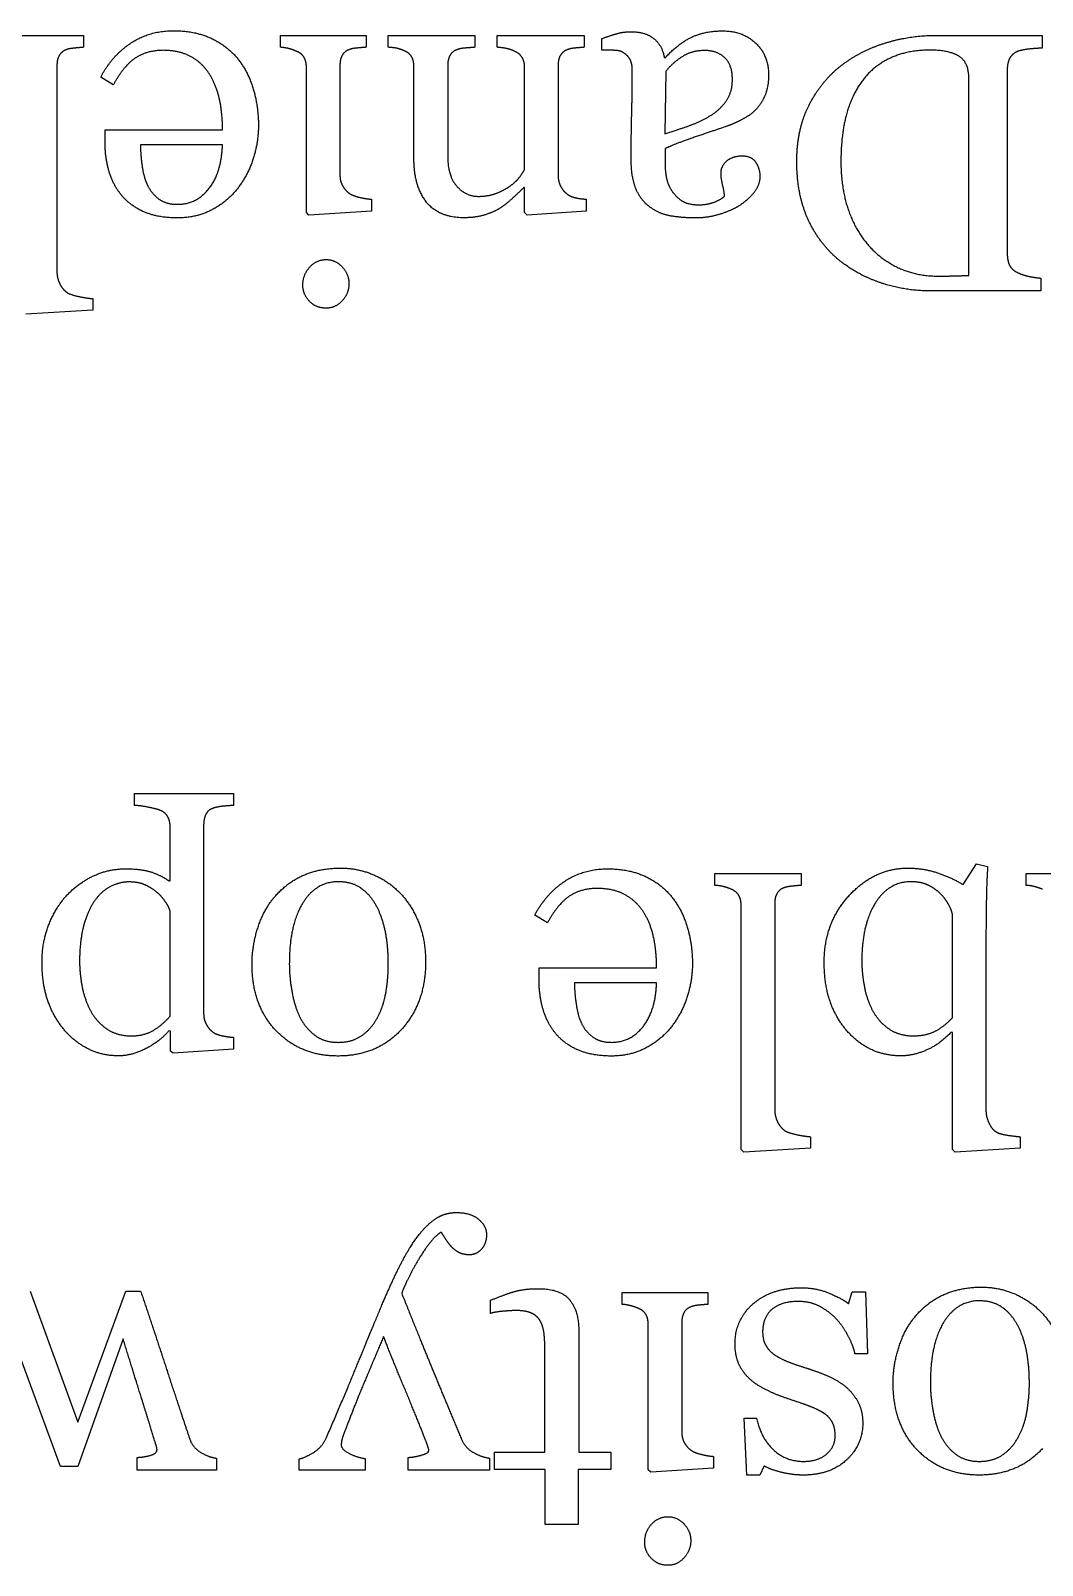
# Model space of a CAD drawing. Header units: inches. Extents: x -4.69 to 4.69, y -2.94 to 2.94.
# Drawn here: x 0.775 to 1.869, y -0.155 to 1.503 of the extents above; entities that cross this region are included whole.
import ezdxf

# ---------------------------------------------------------------- set-up
doc = ezdxf.new("R2010")
doc.units = ezdxf.units.IN
doc.layers.get('0').update_dxf_attribs({"linetype": 'CONTINUOUS'})

msp = doc.modelspace()

# ---------------------------------------------------------------- linework, layer by layer
for p, q in [((0.7387, 1.4984), (0.8323, 1.4984)), ((0.8323, 1.4984), (0.8323, 1.4855)), ((1.045, 1.4984), (1.1376, 1.4984)), ((1.045, 1.4855), (1.045, 1.4984)), ((1.1376, 1.4984), (1.1376, 1.4855)), ((1.1615, 1.4984), (1.2553, 1.4984)), ((1.1615, 1.4855), (1.1615, 1.4984)), ((1.2553, 1.4984), (1.2553, 1.4855)), ((1.2795, 1.4855), (1.2795, 1.4984)), ((1.2795, 1.4984), (1.3734, 1.4984)), ((1.3734, 1.4984), (1.3734, 1.4855)), ((1.3925, 1.4824), (1.3925, 1.4949)), ((1.754, 1.4984), (1.8685, 1.4984)), ((1.8685, 1.4984), (1.8685, 1.4845)), ((0.8035, 1.4657), (0.8035, 1.2433)), ((1.0732, 1.3069), (1.0732, 1.4633)), ((1.1094, 1.4657), (1.1094, 1.3473)), ((1.1894, 1.3643), (1.1894, 1.4641)), ((1.2259, 1.4657), (1.2259, 1.367)), ((1.309, 1.3534), (1.309, 1.4637)), ((1.3452, 1.4657), (1.3452, 1.3473)), ((1.46, 1.4744), (1.4612, 1.4744)), ((1.4616, 1.4594), (1.4604, 1.3921)), ((1.8307, 1.4616), (1.8307, 1.2623)), ((0.8644, 1.4449), (0.8508, 1.4532)), ((1.7893, 1.239), (1.7893, 1.4511)), ((0.8555, 1.3836), (0.8555, 1.3964)), ((0.8555, 1.3964), (0.9825, 1.3964)), ((0.9825, 1.3801), (0.8938, 1.3801)), ((1.4608, 1.3758), (1.4608, 1.3565)), ((1.309, 1.3339), (1.3081, 1.3339)), ((1.309, 1.3069), (1.309, 1.3339)), ((1.1436, 1.3213), (1.1436, 1.3085)), ((1.3756, 1.3213), (1.3756, 1.3085)), ((1.0759, 1.3042), (1.0732, 1.3069)), ((1.1436, 1.3085), (1.0759, 1.3042)), ((1.3118, 1.3042), (1.309, 1.3069)), ((1.3756, 1.3085), (1.3118, 1.3042)), ((1.8669, 1.2361), (1.8669, 1.2223)), ((0.8422, 1.2139), (0.8422, 1.2014)), ((1.8669, 1.2223), (1.7463, 1.2223)), ((0.8422, 1.2014), (0.77, 1.1972)), ((0.8872, 0.6663), (0.8872, 0.6792)), ((0.8872, 0.6792), (0.9944, 0.6792)), ((0.9944, 0.6792), (0.9944, 0.6663)), ((0.9259, 0.5848), (0.9259, 0.6425)), ((0.9621, 0.6451), (0.9621, 0.441)), ((1.783, 0.5807), (1.7974, 0.6031)), ((1.7974, 0.6031), (1.8095, 0.6004)), ((0.9244, 0.5848), (0.9259, 0.5848)), ((1.5145, 0.5928), (1.6081, 0.5928)), ((1.5145, 0.5799), (1.5145, 0.5928)), ((1.6081, 0.5928), (1.6081, 0.5799)), ((1.8513, 0.5928), (1.9439, 0.5928)), ((1.8513, 0.5799), (1.8513, 0.5928)), ((0.9259, 0.4387), (0.9259, 0.5521)), ((1.3336, 0.5393), (1.3199, 0.5476)), ((1.5431, 0.2945), (1.5431, 0.5578)), ((1.5793, 0.5601), (1.5793, 0.3377)), ((1.7715, 0.4371), (1.7715, 0.5488)), ((1.8077, 0.5266), (1.8077, 0.3365)), ((1.3246, 0.478), (1.3246, 0.4908)), ((1.3246, 0.4908), (1.4517, 0.4908)), ((1.4517, 0.4745), (1.3629, 0.4745)), ((0.9263, 0.4225), (0.9247, 0.4229)), ((0.9263, 0.4009), (0.9263, 0.4225)), ((0.9944, 0.4157), (0.9944, 0.4029)), ((1.7715, 0.421), (1.7702, 0.4214)), ((1.7715, 0.2945), (1.7715, 0.421)), ((0.929, 0.3986), (0.9263, 0.4009)), ((0.9944, 0.4029), (0.929, 0.3986)), ((1.618, 0.3083), (1.618, 0.2959)), ((1.8447, 0.3083), (1.8447, 0.2959)), ((1.5458, 0.2916), (1.5431, 0.2945)), ((1.618, 0.2959), (1.5458, 0.2916)), ((1.7743, 0.2916), (1.7715, 0.2945)), ((1.8447, 0.2959), (1.7743, 0.2916)), ((0.7744, 0.1414), (0.8261, -0.0001)), ((0.8261, -0.0001), (0.878, 0.1414)), ((0.878, 0.1414), (0.894, 0.1414)), ((1.4145, 0.14), (1.5071, 0.14)), ((1.4145, 0.1272), (1.4145, 0.14)), ((1.5071, 0.14), (1.5071, 0.1272)), ((1.6591, 0.1279), (1.663, 0.1406)), ((1.663, 0.1406), (1.6776, 0.1406)), ((1.6776, 0.1406), (1.6795, 0.0738)), ((1.2723, 0.1174), (1.2723, 0.1316)), ((1.4427, -0.0515), (1.4427, 0.105)), ((1.4789, 0.1073), (1.4789, -0.011)), ((0.8072, -0.048), (0.7572, 0.088)), ((0.875, 0.09), (0.8261, -0.048)), ((1.3676, 0.0976), (1.3676, -0.0324)), ((1.331, -0.0324), (1.331, 0.0748)), ((1.6795, 0.0738), (1.6661, 0.0738)), ((1.5493, -0.0575), (1.5464, 0.0042)), ((1.5464, 0.0042), (1.5598, 0.0042)), ((1.2763, -0.0511), (1.2763, -0.0324)), ((1.2763, -0.0324), (1.331, -0.0324)), ((1.3676, -0.0324), (1.4022, -0.0324)), ((1.4022, -0.0324), (1.4022, -0.0511)), ((0.8261, -0.048), (0.8072, -0.048)), ((0.8903, -0.0519), (0.8903, -0.0382)), ((0.9759, -0.039), (0.9759, -0.0519)), ((1.0652, -0.0519), (1.0652, -0.0398)), ((1.1365, -0.0394), (1.1365, -0.0519)), ((1.1833, -0.0519), (1.1833, -0.0382)), ((1.2709, -0.039), (1.2709, -0.0519)), ((1.5131, -0.0371), (1.5131, -0.0499)), ((1.5678, -0.0474), (1.5633, -0.0575)), ((0.9759, -0.0519), (0.8903, -0.0519)), ((1.1365, -0.0519), (1.0652, -0.0519)), ((1.2709, -0.0519), (1.1833, -0.0519)), ((1.3314, -0.0511), (1.2763, -0.0511)), ((1.3314, -0.1108), (1.3314, -0.0511)), ((1.4022, -0.0511), (1.3668, -0.0511)), ((1.3668, -0.0511), (1.3668, -0.1108)), ((1.4454, -0.0542), (1.4427, -0.0515)), ((1.5131, -0.0499), (1.4454, -0.0542)), ((1.5633, -0.0575), (1.5493, -0.0575)), ((1.3668, -0.1108), (1.3314, -0.1108))]:
    msp.add_line(p, q)
for points in [[(0.8831, 1.4898), (0.9033, 1.5034), (0.9296, 1.5034)], [(0.9296, 1.5034), (0.9528, 1.5034), (0.9702, 1.4952)], [(0.9702, 1.4952), (0.9876, 1.4871), (0.9989, 1.4731)], [(1.3925, 1.4949), (1.4017, 1.4982), (1.4086, 1.5002)], [(1.4086, 1.5002), (1.4155, 1.5023), (1.4242, 1.5023)], [(1.4242, 1.5023), (1.4394, 1.5023), (1.4485, 1.4951)], [(1.4485, 1.4951), (1.4575, 1.488), (1.46, 1.4744)], [(1.4612, 1.4744), (1.4738, 1.4884), (1.4883, 1.4958)], [(1.4883, 1.4958), (1.5028, 1.5032), (1.5233, 1.5032)], [(1.5233, 1.5032), (1.5449, 1.5032), (1.5588, 1.49)], [(1.699, 1.4902), (1.7256, 1.4984), (1.754, 1.4984)], [(0.8062, 1.477), (0.8035, 1.4727), (0.8035, 1.4657)], [(0.8144, 1.4832), (0.809, 1.4814), (0.8062, 1.477)], [(0.8228, 1.4846), (0.8177, 1.4842), (0.8144, 1.4832)], [(0.8323, 1.4855), (0.8278, 1.4851), (0.8228, 1.4846)], [(0.8508, 1.4532), (0.8629, 1.4762), (0.8831, 1.4898)], [(0.9185, 1.4822), (0.9012, 1.4822), (0.8886, 1.4741)], [(0.9477, 1.4757), (0.9354, 1.4822), (0.9185, 1.4822)], [(1.0541, 1.4841), (1.05, 1.4851), (1.045, 1.4855)], [(1.0624, 1.4812), (1.0581, 1.483), (1.0541, 1.4841)], [(1.0706, 1.4746), (1.068, 1.4791), (1.0624, 1.4812)], [(1.112, 1.4771), (1.1094, 1.4727), (1.1094, 1.4657)], [(1.1201, 1.4832), (1.1146, 1.4814), (1.112, 1.4771)], [(1.1284, 1.4847), (1.1236, 1.4844), (1.1201, 1.4832)], [(1.1376, 1.4855), (1.1331, 1.4851), (1.1284, 1.4847)], [(1.171, 1.4844), (1.1676, 1.4851), (1.1615, 1.4855)], [(1.1791, 1.4816), (1.1744, 1.4836), (1.171, 1.4844)], [(1.187, 1.4751), (1.1847, 1.4793), (1.1791, 1.4816)], [(1.2286, 1.4771), (1.2259, 1.4727), (1.2259, 1.4657)], [(1.2367, 1.4832), (1.2312, 1.4814), (1.2286, 1.4771)], [(1.2455, 1.4847), (1.2402, 1.4844), (1.2367, 1.4832)], [(1.2553, 1.4855), (1.2509, 1.4851), (1.2455, 1.4847)], [(1.2893, 1.4842), (1.2845, 1.4851), (1.2795, 1.4855)], [(1.2981, 1.4812), (1.2941, 1.4832), (1.2893, 1.4842)], [(1.3063, 1.4746), (1.3036, 1.4789), (1.2981, 1.4812)], [(1.3479, 1.4771), (1.3452, 1.4727), (1.3452, 1.4657)], [(1.3559, 1.4832), (1.3505, 1.4814), (1.3479, 1.4771)], [(1.3642, 1.4847), (1.3594, 1.4844), (1.3559, 1.4832)], [(1.3734, 1.4855), (1.369, 1.4851), (1.3642, 1.4847)], [(1.4054, 1.4822), (1.3991, 1.4824), (1.3925, 1.4824)], [(1.4147, 1.4803), (1.4118, 1.482), (1.4054, 1.4822)], [(1.4228, 1.4727), (1.4201, 1.4772), (1.4147, 1.4803)], [(1.5036, 1.482), (1.4898, 1.482), (1.4793, 1.4753)], [(1.5251, 1.4744), (1.5167, 1.482), (1.5036, 1.482)], [(1.5588, 1.49), (1.5727, 1.4768), (1.5727, 1.4554)], [(1.6509, 1.4655), (1.6723, 1.482), (1.699, 1.4902)], [(1.7472, 1.4824), (1.7225, 1.4824), (1.704, 1.4737)], [(1.7789, 1.4756), (1.7686, 1.4824), (1.7472, 1.4824)], [(1.8418, 1.481), (1.836, 1.4785), (1.8333, 1.4736)], [(1.8538, 1.4835), (1.8447, 1.4824), (1.8418, 1.481)], [(1.8685, 1.4845), (1.8628, 1.4845), (1.8538, 1.4835)], [(0.8886, 1.4741), (0.8761, 1.466), (0.8644, 1.4449)], [(0.9675, 1.4578), (0.96, 1.4691), (0.9477, 1.4757)], [(0.9989, 1.4731), (1.0102, 1.4591), (1.0157, 1.4404)], [(1.0732, 1.4633), (1.0732, 1.4701), (1.0706, 1.4746)], [(1.1894, 1.4641), (1.1894, 1.4709), (1.187, 1.4751)], [(1.309, 1.4637), (1.309, 1.4703), (1.3063, 1.4746)], [(1.4254, 1.4606), (1.4254, 1.4682), (1.4228, 1.4727)], [(1.4248, 1.4136), (1.4254, 1.4351), (1.4254, 1.4606)], [(1.4793, 1.4753), (1.4688, 1.4686), (1.4616, 1.4594)], [(1.5336, 1.4506), (1.5336, 1.4668), (1.5251, 1.4744)], [(1.6165, 1.4231), (1.6297, 1.4489), (1.6509, 1.4655)], [(1.704, 1.4737), (1.6855, 1.4649), (1.6741, 1.4494)], [(1.7893, 1.4511), (1.7893, 1.4688), (1.7789, 1.4756)], [(1.8333, 1.4736), (1.8307, 1.4686), (1.8307, 1.4616)], [(0.9789, 1.4307), (0.9753, 1.4461), (0.9675, 1.4578)], [(1.5279, 1.4291), (1.5336, 1.4381), (1.5336, 1.4506)], [(1.5727, 1.4554), (1.5727, 1.4443), (1.5696, 1.4355)], [(1.6741, 1.4494), (1.662, 1.433), (1.6565, 1.4115)], [(0.9825, 1.3964), (0.9825, 1.4153), (0.9789, 1.4307)], [(1.0157, 1.4404), (1.0213, 1.4217), (1.0213, 1.4009)], [(1.5126, 1.4134), (1.5223, 1.42), (1.5279, 1.4291)], [(1.5696, 1.4355), (1.5665, 1.4268), (1.5602, 1.4197)], [(1.4242, 1.3643), (1.4242, 1.3921), (1.4248, 1.4136)], [(1.4894, 1.4017), (1.5019, 1.4064), (1.5126, 1.4134)], [(1.5602, 1.4197), (1.5554, 1.4139), (1.5474, 1.4093)], [(1.6032, 1.362), (1.6032, 1.3972), (1.6165, 1.4231)], [(1.6565, 1.4115), (1.6509, 1.3901), (1.6509, 1.3619)], [(1.0213, 1.4009), (1.0213, 1.3822), (1.0153, 1.3642)], [(1.4604, 1.3921), (1.477, 1.397), (1.4894, 1.4017)], [(1.5324, 1.402), (1.5237, 1.3987), (1.4969, 1.3898)], [(1.5474, 1.4093), (1.5394, 1.4048), (1.5324, 1.402)], [(0.8598, 1.3515), (0.8555, 1.3662), (0.8555, 1.3836)], [(0.8938, 1.3801), (0.8938, 1.3692), (0.8956, 1.3568)], [(0.9678, 1.3328), (0.9814, 1.3498), (0.9825, 1.3801)], [(1.4969, 1.3898), (1.4701, 1.3808), (1.4608, 1.3758)], [(1.0153, 1.3642), (1.0094, 1.3462), (0.9979, 1.3318)], [(1.2027, 1.3185), (1.1894, 1.3357), (1.1894, 1.3643)], [(1.2259, 1.367), (1.2259, 1.3466), (1.2356, 1.3355)], [(1.4294, 1.3325), (1.4242, 1.3448), (1.4242, 1.3643)], [(1.5213, 1.3501), (1.5213, 1.3569), (1.5274, 1.3625)], [(1.5274, 1.3625), (1.5336, 1.3682), (1.5445, 1.3682)], [(1.5445, 1.3682), (1.5542, 1.3682), (1.5588, 1.3613)], [(1.5588, 1.3613), (1.5633, 1.3544), (1.5633, 1.3458)], [(1.6171, 1.296), (1.6032, 1.324), (1.6032, 1.362)], [(1.6509, 1.3619), (1.6509, 1.3341), (1.6583, 1.3116)], [(0.8732, 1.3258), (0.8642, 1.3367), (0.8598, 1.3515)], [(0.8956, 1.3568), (0.8975, 1.3444), (0.9016, 1.336)], [(1.1094, 1.3473), (1.1094, 1.3411), (1.1122, 1.336)], [(1.2932, 1.3355), (1.2997, 1.34), (1.3035, 1.3451)], [(1.3035, 1.3451), (1.3073, 1.3503), (1.309, 1.3534)], [(1.3452, 1.3473), (1.3452, 1.3407), (1.348, 1.3352)], [(1.4608, 1.3565), (1.4608, 1.354), (1.4619, 1.3468)], [(1.4619, 1.3468), (1.4629, 1.3396), (1.4664, 1.3332)], [(1.5232, 1.3361), (1.5213, 1.3437), (1.5213, 1.3501)], [(1.5633, 1.3458), (1.5633, 1.3369), (1.557, 1.3287)], [(0.9016, 1.336), (0.9061, 1.3271), (0.9138, 1.3215)], [(0.9339, 1.3158), (0.9543, 1.3158), (0.9678, 1.3328)], [(0.9979, 1.3318), (0.9868, 1.318), (0.9704, 1.3095)], [(1.1122, 1.336), (1.115, 1.3308), (1.1201, 1.3273)], [(1.1201, 1.3273), (1.1238, 1.325), (1.1308, 1.3233)], [(1.2356, 1.3355), (1.2453, 1.3244), (1.2591, 1.3244)], [(1.2591, 1.3244), (1.2694, 1.3244), (1.278, 1.3276)], [(1.278, 1.3276), (1.2866, 1.3308), (1.2932, 1.3355)], [(1.3081, 1.3339), (1.3034, 1.3293), (1.2964, 1.3228)], [(1.348, 1.3352), (1.3509, 1.3297), (1.3559, 1.3262)], [(1.4445, 1.3129), (1.4345, 1.3201), (1.4294, 1.3325)], [(1.4664, 1.3332), (1.4703, 1.326), (1.4774, 1.3206)], [(1.525, 1.3246), (1.525, 1.3285), (1.5232, 1.3361)], [(1.557, 1.3287), (1.5507, 1.3205), (1.5406, 1.3141)], [(0.8975, 1.3077), (0.8825, 1.3143), (0.8732, 1.3258)], [(0.9138, 1.3215), (0.9216, 1.3158), (0.9339, 1.3158)], [(1.1308, 1.3233), (1.1378, 1.3217), (1.1436, 1.3213)], [(1.2437, 1.3013), (1.216, 1.3013), (1.2027, 1.3185)], [(1.2832, 1.3121), (1.276, 1.3075), (1.266, 1.3044)], [(1.2964, 1.3228), (1.2894, 1.3162), (1.2832, 1.3121)], [(1.3559, 1.3262), (1.3596, 1.3238), (1.3647, 1.3228)], [(1.3647, 1.3228), (1.3697, 1.3217), (1.3756, 1.3213)], [(1.4665, 1.3033), (1.4544, 1.3055), (1.4445, 1.3129)], [(1.4774, 1.3206), (1.4845, 1.3153), (1.4976, 1.3153)], [(1.4976, 1.3153), (1.5065, 1.3153), (1.5142, 1.3183)], [(1.5142, 1.3183), (1.5219, 1.3213), (1.525, 1.3246)], [(1.5406, 1.3141), (1.5318, 1.3086), (1.5194, 1.3049)], [(1.6583, 1.3116), (1.6657, 1.2891), (1.6799, 1.2724)], [(0.9335, 1.3011), (0.9125, 1.3011), (0.8975, 1.3077)], [(0.9704, 1.3095), (0.9539, 1.3011), (0.9335, 1.3011)], [(1.266, 1.3044), (1.2561, 1.3013), (1.2437, 1.3013)], [(1.4951, 1.3011), (1.4787, 1.3011), (1.4665, 1.3033)], [(1.5194, 1.3049), (1.5069, 1.3011), (1.4951, 1.3011)], [(1.6552, 1.2507), (1.6309, 1.268), (1.6171, 1.296)], [(1.6799, 1.2724), (1.6933, 1.2565), (1.7129, 1.2473)], [(1.8307, 1.2623), (1.8307, 1.2557), (1.8329, 1.2505)], [(1.0693, 1.2285), (1.0693, 1.2396), (1.0766, 1.2478)], [(1.0766, 1.2478), (1.0839, 1.2561), (1.0946, 1.2561)], [(1.0946, 1.2561), (1.1045, 1.2561), (1.1118, 1.2482)], [(1.1118, 1.2482), (1.1191, 1.2403), (1.1191, 1.2302)], [(1.6972, 1.2299), (1.6731, 1.2376), (1.6552, 1.2507)], [(1.7129, 1.2473), (1.7324, 1.2382), (1.7564, 1.2382)], [(1.8329, 1.2505), (1.8352, 1.2452), (1.8418, 1.2421)], [(0.8035, 1.2433), (0.8035, 1.2363), (0.8065, 1.2301)], [(0.8065, 1.2301), (0.8095, 1.224), (0.8144, 1.2205)], [(1.0764, 1.2111), (1.0693, 1.2186), (1.0693, 1.2285)], [(1.1191, 1.2302), (1.1191, 1.2195), (1.1118, 1.2115)], [(1.7463, 1.2223), (1.7213, 1.2223), (1.6972, 1.2299)], [(1.7564, 1.2382), (1.7644, 1.2382), (1.7744, 1.2385)], [(1.7744, 1.2385), (1.7844, 1.2388), (1.7893, 1.239)], [(1.8418, 1.2421), (1.8478, 1.2392), (1.8548, 1.2378)], [(1.8548, 1.2378), (1.8618, 1.2365), (1.8669, 1.2361)], [(0.8144, 1.2205), (0.8179, 1.2182), (0.8273, 1.2162)], [(0.8273, 1.2162), (0.8366, 1.2143), (0.8422, 1.2139)], [(1.0946, 1.2036), (1.0835, 1.2036), (1.0764, 1.2111)], [(1.1118, 1.2115), (1.1045, 1.2036), (1.0946, 1.2036)], [(0.9015, 0.6645), (0.8928, 0.6661), (0.8872, 0.6663)], [(0.9148, 0.6611), (0.9101, 0.6628), (0.9015, 0.6645)], [(0.9726, 0.6634), (0.9668, 0.6615), (0.9644, 0.6566)], [(0.9827, 0.6654), (0.9771, 0.6648), (0.9726, 0.6634)], [(0.9944, 0.6663), (0.9884, 0.6659), (0.9827, 0.6654)], [(0.9232, 0.6542), (0.9205, 0.6589), (0.9148, 0.6611)], [(0.9259, 0.6425), (0.9259, 0.6496), (0.9232, 0.6542)], [(0.9644, 0.6566), (0.9621, 0.6517), (0.9621, 0.6451)], [(0.844, 0.5906), (0.8599, 0.5978), (0.8778, 0.5978)], [(0.8778, 0.5978), (0.8952, 0.5978), (0.9063, 0.594)], [(1.0703, 0.591), (1.0881, 0.5986), (1.1101, 0.5986)], [(1.1101, 0.5986), (1.1284, 0.5986), (1.1449, 0.5917)], [(1.3522, 0.5842), (1.3725, 0.5978), (1.3987, 0.5978)], [(1.3987, 0.5978), (1.4219, 0.5978), (1.4393, 0.5897)], [(1.6601, 0.5692), (1.6873, 0.5986), (1.7233, 0.5986)], [(1.7233, 0.5986), (1.7391, 0.5986), (1.7543, 0.5938)], [(1.8095, 0.6004), (1.8085, 0.586), (1.8081, 0.5657)], [(0.815, 0.57), (0.828, 0.5834), (0.844, 0.5906)], [(0.8812, 0.5836), (0.8703, 0.5836), (0.8601, 0.5779)], [(0.8983, 0.5806), (0.8913, 0.5836), (0.8812, 0.5836)], [(0.9113, 0.5727), (0.9053, 0.5776), (0.8983, 0.5806)], [(0.9063, 0.594), (0.9173, 0.5901), (0.9244, 0.5848)], [(1.0392, 0.5679), (1.0526, 0.5834), (1.0703, 0.591)], [(1.1075, 0.5838), (1.0832, 0.5838), (1.0689, 0.5603)], [(1.1324, 0.5767), (1.1224, 0.5838), (1.1075, 0.5838)], [(1.1449, 0.5917), (1.1615, 0.5848), (1.1744, 0.5716)], [(1.3199, 0.5476), (1.332, 0.5706), (1.3522, 0.5842)], [(1.4393, 0.5897), (1.4567, 0.5815), (1.468, 0.5675)], [(1.7264, 0.5838), (1.7027, 0.5838), (1.6881, 0.5609)], [(1.7445, 0.5804), (1.7371, 0.5838), (1.7264, 0.5838)], [(1.7577, 0.5716), (1.7519, 0.577), (1.7445, 0.5804)], [(1.7543, 0.5938), (1.7696, 0.5889), (1.783, 0.5807)], [(0.795, 0.538), (0.8025, 0.5568), (0.815, 0.57)], [(0.8601, 0.5779), (0.85, 0.5722), (0.8432, 0.5617)], [(0.9202, 0.563), (0.9162, 0.5687), (0.9113, 0.5727)], [(1.0209, 0.5347), (1.0273, 0.5543), (1.0392, 0.5679)], [(1.1491, 0.5572), (1.1424, 0.5696), (1.1324, 0.5767)], [(1.1744, 0.5716), (1.187, 0.5585), (1.1945, 0.5398)], [(1.3578, 0.5685), (1.3452, 0.5604), (1.3336, 0.5393)], [(1.3876, 0.5766), (1.3703, 0.5766), (1.3578, 0.5685)], [(1.4168, 0.5701), (1.4046, 0.5766), (1.3876, 0.5766)], [(1.4367, 0.5523), (1.4291, 0.5636), (1.4168, 0.5701)], [(1.468, 0.5675), (1.4793, 0.5535), (1.4848, 0.5348)], [(1.5239, 0.5786), (1.5198, 0.5796), (1.5145, 0.5799)], [(1.5324, 0.5757), (1.5281, 0.5776), (1.5239, 0.5786)], [(1.5406, 0.569), (1.5381, 0.5733), (1.5324, 0.5757)], [(1.5431, 0.5578), (1.5431, 0.5646), (1.5406, 0.569)], [(1.582, 0.5715), (1.5793, 0.5671), (1.5793, 0.5601)], [(1.5902, 0.5776), (1.5848, 0.5759), (1.582, 0.5715)], [(1.5986, 0.5791), (1.5935, 0.5786), (1.5902, 0.5776)], [(1.6081, 0.5799), (1.6036, 0.5796), (1.5986, 0.5791)], [(1.6328, 0.4967), (1.6328, 0.5399), (1.6601, 0.5692)], [(1.767, 0.5597), (1.7636, 0.5659), (1.7577, 0.5716)], [(1.8081, 0.5657), (1.8077, 0.5455), (1.8077, 0.5266)], [(1.8604, 0.5785), (1.8564, 0.5796), (1.8513, 0.5799)], [(1.8687, 0.5757), (1.8645, 0.5774), (1.8604, 0.5785)], [(0.8432, 0.5617), (0.8354, 0.5496), (0.8317, 0.5336)], [(0.9259, 0.5521), (0.9242, 0.5574), (0.9202, 0.563)], [(1.0689, 0.5603), (1.0547, 0.5367), (1.0547, 0.4953)], [(1.1587, 0.5289), (1.1557, 0.5447), (1.1491, 0.5572)], [(1.4481, 0.5252), (1.4445, 0.5406), (1.4367, 0.5523)], [(1.6881, 0.5609), (1.6735, 0.5379), (1.6735, 0.498)], [(1.7715, 0.5488), (1.7704, 0.5535), (1.767, 0.5597)], [(0.7874, 0.4965), (0.7874, 0.5192), (0.795, 0.538)], [(0.8317, 0.5336), (0.828, 0.5177), (0.828, 0.498)], [(1.0144, 0.4949), (1.0144, 0.5151), (1.0209, 0.5347)], [(1.1945, 0.5398), (1.202, 0.521), (1.202, 0.4976)], [(1.4848, 0.5348), (1.4904, 0.5161), (1.4904, 0.4953)], [(1.1617, 0.4943), (1.1617, 0.513), (1.1587, 0.5289)], [(1.4517, 0.4908), (1.4517, 0.5097), (1.4481, 0.5252)], [(0.828, 0.498), (0.828, 0.4836), (0.8311, 0.4686)], [(1.202, 0.4976), (1.202, 0.4527), (1.1758, 0.4241)], [(1.6735, 0.498), (1.6735, 0.4836), (1.6766, 0.4686)], [(0.7937, 0.4553), (0.7874, 0.4733), (0.7874, 0.4965)], [(1.0406, 0.4226), (1.0144, 0.4498), (1.0144, 0.4949)], [(1.0547, 0.4953), (1.0547, 0.4807), (1.0576, 0.4645)], [(1.1592, 0.4649), (1.1617, 0.4801), (1.1617, 0.4943)], [(1.4904, 0.4953), (1.4904, 0.4766), (1.4844, 0.4586)], [(1.6566, 0.4237), (1.6328, 0.4517), (1.6328, 0.4967)], [(0.8311, 0.4686), (0.8343, 0.4537), (0.8409, 0.4426)], [(1.0576, 0.4645), (1.0606, 0.4482), (1.0664, 0.4369)], [(1.1504, 0.4379), (1.1567, 0.4498), (1.1592, 0.4649)], [(1.329, 0.4459), (1.3246, 0.4607), (1.3246, 0.478)], [(1.3629, 0.4745), (1.3629, 0.4636), (1.3648, 0.4512)], [(1.437, 0.4272), (1.4505, 0.4442), (1.4517, 0.4745)], [(1.6766, 0.4686), (1.6797, 0.4537), (1.6863, 0.4426)], [(0.8115, 0.4237), (0.8, 0.4373), (0.7937, 0.4553)], [(1.3648, 0.4512), (1.3666, 0.4388), (1.3707, 0.4304)], [(1.4844, 0.4586), (1.4785, 0.4406), (1.467, 0.4262)], [(0.8409, 0.4426), (0.8475, 0.4313), (0.8582, 0.4243)], [(0.9084, 0.4236), (0.9185, 0.4299), (0.9259, 0.4387)], [(0.9621, 0.441), (0.9621, 0.4352), (0.965, 0.4297)], [(1.0664, 0.4369), (1.0727, 0.4249), (1.0828, 0.4176)], [(1.1332, 0.4177), (1.1438, 0.4251), (1.1504, 0.4379)], [(1.3423, 0.4202), (1.3334, 0.4311), (1.329, 0.4459)], [(1.6863, 0.4426), (1.6929, 0.4313), (1.7036, 0.4243)], [(1.7532, 0.4226), (1.7634, 0.428), (1.7715, 0.4371)], [(0.8371, 0.4033), (0.8222, 0.4109), (0.8115, 0.4237)], [(0.8582, 0.4243), (0.8689, 0.4173), (0.8839, 0.4173)], [(0.8839, 0.4173), (0.8983, 0.4173), (0.9084, 0.4236)], [(0.9247, 0.4229), (0.9146, 0.4112), (0.8996, 0.4035)], [(0.965, 0.4297), (0.9679, 0.4243), (0.9726, 0.421)], [(0.9726, 0.421), (0.9761, 0.4186), (0.9823, 0.4174)], [(0.9823, 0.4174), (0.9886, 0.4161), (0.9944, 0.4157)], [(1.1072, 0.3955), (1.0668, 0.3955), (1.0406, 0.4226)], [(1.0828, 0.4176), (1.0929, 0.4103), (1.1075, 0.4103)], [(1.1758, 0.4241), (1.1496, 0.3955), (1.1072, 0.3955)], [(1.1075, 0.4103), (1.1226, 0.4103), (1.1332, 0.4177)], [(1.3666, 0.4021), (1.3516, 0.4087), (1.3423, 0.4202)], [(1.3707, 0.4304), (1.3752, 0.4215), (1.383, 0.4159)], [(1.383, 0.4159), (1.3908, 0.4103), (1.403, 0.4103)], [(1.403, 0.4103), (1.4234, 0.4103), (1.437, 0.4272)], [(1.467, 0.4262), (1.4559, 0.4124), (1.4395, 0.4039)], [(1.7157, 0.3957), (1.6803, 0.3957), (1.6566, 0.4237)], [(1.7036, 0.4243), (1.7143, 0.4173), (1.7293, 0.4173)], [(1.7293, 0.4173), (1.7429, 0.4173), (1.7532, 0.4226)], [(1.7702, 0.4214), (1.7581, 0.4085), (1.7438, 0.4021)], [(0.8699, 0.3957), (0.852, 0.3957), (0.8371, 0.4033)], [(0.8996, 0.4035), (0.8847, 0.3957), (0.8699, 0.3957)], [(1.4026, 0.3955), (1.3816, 0.3955), (1.3666, 0.4021)], [(1.4395, 0.4039), (1.4231, 0.3955), (1.4026, 0.3955)], [(1.7438, 0.4021), (1.7295, 0.3957), (1.7157, 0.3957)], [(1.5793, 0.3377), (1.5793, 0.3307), (1.5823, 0.3246)], [(1.8077, 0.3365), (1.8077, 0.3299), (1.8108, 0.3233)], [(1.5823, 0.3246), (1.5853, 0.3184), (1.5902, 0.3149)], [(1.8108, 0.3233), (1.8138, 0.3167), (1.8184, 0.3138)], [(1.5902, 0.3149), (1.5937, 0.3126), (1.603, 0.3106)], [(1.603, 0.3106), (1.6124, 0.3087), (1.618, 0.3083)], [(1.8184, 0.3138), (1.8221, 0.3112), (1.8308, 0.31)], [(1.8308, 0.31), (1.8395, 0.3087), (1.8447, 0.3083)], [(1.204, 0.2126), (1.2129, 0.2208), (1.2202, 0.2236)], [(1.2202, 0.2236), (1.2275, 0.2264), (1.2353, 0.2264)], [(1.2353, 0.2264), (1.2505, 0.2264), (1.2591, 0.2192)], [(1.2591, 0.2192), (1.2678, 0.212), (1.2678, 0.2027)], [(1.1852, 0.1885), (1.1948, 0.2038), (1.204, 0.2126)], [(1.219, 0.2052), (1.2092, 0.1999), (1.1957, 0.1778)], [(1.2242, 0.1969), (1.2209, 0.2019), (1.219, 0.2052)], [(1.2678, 0.2027), (1.2678, 0.1929), (1.2624, 0.1868)], [(1.1633, 0.146), (1.1756, 0.1733), (1.1852, 0.1885)], [(1.2304, 0.189), (1.2275, 0.1919), (1.2242, 0.1969)], [(1.2384, 0.183), (1.2339, 0.1853), (1.2304, 0.189)], [(1.2491, 0.1807), (1.2429, 0.1807), (1.2384, 0.183)], [(1.2624, 0.1868), (1.2571, 0.1807), (1.2491, 0.1807)], [(1.1957, 0.1778), (1.1822, 0.1557), (1.1762, 0.139)], [(0.894, 0.1414), (0.9086, 0.0982), (0.9225, 0.0556)], [(1.136, 0.081), (1.154, 0.1252), (1.1633, 0.146)], [(1.1762, 0.139), (1.1946, 0.0929), (1.2096, 0.0565)], [(1.2723, 0.1316), (1.2849, 0.1369), (1.2962, 0.1405)], [(1.2962, 0.1405), (1.3075, 0.1441), (1.3238, 0.1441)], [(1.3238, 0.1441), (1.348, 0.1441), (1.3578, 0.1319)], [(1.5564, 0.1281), (1.5764, 0.1451), (1.6081, 0.1451)], [(1.6081, 0.1451), (1.6248, 0.1451), (1.6389, 0.139)], [(1.6389, 0.139), (1.6531, 0.133), (1.6591, 0.1279)], [(1.7321, 0.1151), (1.7455, 0.1307), (1.7632, 0.1382)], [(1.7632, 0.1382), (1.781, 0.1458), (1.803, 0.1458)], [(1.803, 0.1458), (1.8213, 0.1458), (1.8378, 0.1389)], [(1.8378, 0.1389), (1.8544, 0.132), (1.8673, 0.1188)], [(1.2856, 0.1197), (1.2762, 0.1188), (1.2723, 0.1174)], [(1.2999, 0.1205), (1.295, 0.1205), (1.2856, 0.1197)], [(1.3166, 0.1176), (1.3104, 0.1205), (1.2999, 0.1205)], [(1.326, 0.1091), (1.3228, 0.1147), (1.3166, 0.1176)], [(1.3578, 0.1319), (1.3676, 0.1198), (1.3676, 0.0976)], [(1.4236, 0.1257), (1.4195, 0.1268), (1.4145, 0.1272)], [(1.4319, 0.1229), (1.4276, 0.1246), (1.4236, 0.1257)], [(1.4401, 0.1163), (1.4375, 0.1207), (1.4319, 0.1229)], [(1.4427, 0.105), (1.4427, 0.1118), (1.4401, 0.1163)], [(1.4815, 0.1187), (1.4789, 0.1143), (1.4789, 0.1073)], [(1.4896, 0.1248), (1.4842, 0.1231), (1.4815, 0.1187)], [(1.4979, 0.1264), (1.4931, 0.126), (1.4896, 0.1248)], [(1.5071, 0.1272), (1.5026, 0.1268), (1.4979, 0.1264)], [(1.5365, 0.0845), (1.5365, 0.1112), (1.5564, 0.1281)], [(1.5764, 0.1218), (1.5663, 0.1132), (1.5663, 0.0974)], [(1.6052, 0.1303), (1.5865, 0.1303), (1.5764, 0.1218)], [(1.629, 0.1244), (1.6184, 0.1303), (1.6052, 0.1303)], [(1.6472, 0.11), (1.6396, 0.1186), (1.629, 0.1244)], [(1.8004, 0.131), (1.7761, 0.131), (1.7618, 0.1075)], [(1.8253, 0.1239), (1.8153, 0.131), (1.8004, 0.131)], [(1.842, 0.1044), (1.8353, 0.1168), (1.8253, 0.1239)], [(1.8673, 0.1188), (1.8799, 0.1058), (1.8874, 0.087)], [(1.3301, 0.095), (1.3293, 0.103), (1.326, 0.1091)], [(1.6595, 0.0916), (1.6544, 0.1018), (1.6472, 0.11)], [(1.7138, 0.0819), (1.7202, 0.1015), (1.7321, 0.1151)], [(1.7618, 0.1075), (1.7476, 0.084), (1.7476, 0.0425)], [(1.8516, 0.0761), (1.8486, 0.0919), (1.842, 0.1044)], [(0.8953, 0.0246), (0.8874, 0.0498), (0.875, 0.09)], [(1.1566, 0.0924), (1.1478, 0.0716), (1.1384, 0.0494)], [(1.1801, 0.0344), (1.1649, 0.0706), (1.1566, 0.0924)], [(1.331, 0.0748), (1.331, 0.0869), (1.3301, 0.095)], [(1.5408, 0.0622), (1.5365, 0.0713), (1.5365, 0.0845)], [(1.5663, 0.0974), (1.5663, 0.0892), (1.5695, 0.0833)], [(1.5695, 0.0833), (1.5727, 0.0773), (1.5789, 0.0729)], [(1.6661, 0.0738), (1.6645, 0.0815), (1.6595, 0.0916)], [(1.0948, -0.0168), (1.118, 0.0369), (1.136, 0.081)], [(1.5789, 0.0729), (1.5853, 0.0684), (1.5947, 0.0648)], [(1.7073, 0.0421), (1.7073, 0.0624), (1.7138, 0.0819)], [(1.8546, 0.0415), (1.8546, 0.0602), (1.8516, 0.0761)], [(0.9225, 0.0556), (0.9364, 0.0131), (0.9471, -0.0184)], [(1.2096, 0.0565), (1.2246, 0.0201), (1.2409, -0.0188)], [(1.553, 0.046), (1.5451, 0.053), (1.5408, 0.0622)], [(1.5947, 0.0648), (1.604, 0.0612), (1.6155, 0.0577)], [(1.6155, 0.0577), (1.6246, 0.055), (1.6358, 0.0502)], [(1.6358, 0.0502), (1.647, 0.0454), (1.655, 0.039)], [(1.1384, 0.0494), (1.1289, 0.0271), (1.1172, -0.0032)], [(1.2026, -0.0211), (1.1952, -0.0019), (1.1801, 0.0344)], [(1.5718, 0.034), (1.5604, 0.0394), (1.553, 0.046)], [(1.596, 0.0244), (1.5832, 0.0285), (1.5718, 0.034)], [(1.655, 0.039), (1.6636, 0.0322), (1.669, 0.0223)], [(1.7335, -0.0302), (1.7073, -0.003), (1.7073, 0.0421)], [(1.7476, 0.0425), (1.7476, 0.0279), (1.7505, 0.0117)], [(1.8521, 0.0122), (1.8546, 0.0273), (1.8546, 0.0415)], [(0.9094, -0.0209), (0.9032, -0.0005), (0.8953, 0.0246)], [(1.6179, 0.0167), (1.6091, 0.0201), (1.596, 0.0244)], [(1.6326, 0.0094), (1.6268, 0.0133), (1.6179, 0.0167)], [(1.669, 0.0223), (1.6745, 0.0124), (1.6745, -0.0011)], [(1.5598, 0.0042), (1.5639, -0.0165), (1.5775, -0.0295)], [(1.6417, -0.0005), (1.6387, 0.0054), (1.6326, 0.0094)], [(1.7505, 0.0117), (1.7535, -0.0046), (1.7593, -0.0159)], [(1.8433, -0.0149), (1.8496, -0.003), (1.8521, 0.0122)], [(1.1133, -0.0134), (1.1108, -0.02), (1.1108, -0.0246)], [(1.1172, -0.0032), (1.1159, -0.0069), (1.1133, -0.0134)], [(1.4789, -0.011), (1.4789, -0.0172), (1.4817, -0.0224)], [(1.6355, -0.0345), (1.6447, -0.0264), (1.6447, -0.0151)], [(1.6447, -0.0151), (1.6447, -0.0063), (1.6417, -0.0005)], [(1.6745, -0.0011), (1.6745, -0.0246), (1.6569, -0.041)], [(1.7593, -0.0159), (1.7656, -0.0279), (1.7757, -0.0352)], [(1.8261, -0.0351), (1.8367, -0.0277), (1.8433, -0.0149)], [(0.9043, -0.0361), (0.9117, -0.0341), (0.9117, -0.0297)], [(0.9111, -0.0264), (0.9104, -0.0238), (0.9094, -0.0209)], [(0.9117, -0.0297), (0.9117, -0.0289), (0.9111, -0.0264)], [(0.9471, -0.0184), (0.9502, -0.0275), (0.959, -0.0328)], [(0.959, -0.0328), (0.9677, -0.038), (0.9759, -0.039)], [(1.0652, -0.0398), (1.0711, -0.0388), (1.0806, -0.0331)], [(1.0806, -0.0331), (1.0901, -0.0273), (1.0948, -0.0168)], [(1.1108, -0.0246), (1.1108, -0.0297), (1.1196, -0.0341)], [(1.1973, -0.0358), (1.2055, -0.0336), (1.2055, -0.0307)], [(1.2046, -0.0268), (1.2037, -0.024), (1.2026, -0.0211)], [(1.2055, -0.0307), (1.2055, -0.0295), (1.2046, -0.0268)], [(1.2409, -0.0188), (1.2446, -0.0277), (1.2534, -0.0327)], [(1.2534, -0.0327), (1.2621, -0.0377), (1.2709, -0.039)], [(1.4817, -0.0224), (1.4845, -0.0275), (1.4896, -0.031)], [(1.4896, -0.031), (1.4933, -0.0334), (1.5003, -0.035)], [(1.5775, -0.0295), (1.591, -0.0425), (1.6104, -0.0425)], [(1.8001, -0.0573), (1.7597, -0.0573), (1.7335, -0.0302)], [(1.8687, -0.0287), (1.8425, -0.0573), (1.8001, -0.0573)], [(0.8903, -0.0382), (0.8968, -0.038), (0.9043, -0.0361)], [(1.1196, -0.0341), (1.1285, -0.0384), (1.1365, -0.0394)], [(1.1833, -0.0382), (1.1891, -0.038), (1.1973, -0.0358)], [(1.5003, -0.035), (1.5073, -0.0367), (1.5131, -0.0371)], [(1.587, -0.0544), (1.5752, -0.0515), (1.5678, -0.0474)], [(1.6569, -0.041), (1.6394, -0.0573), (1.61, -0.0573)], [(1.6104, -0.0425), (1.6264, -0.0425), (1.6355, -0.0345)], [(1.7757, -0.0352), (1.7858, -0.0425), (1.8004, -0.0425)], [(1.8004, -0.0425), (1.8155, -0.0425), (1.8261, -0.0351)], [(1.61, -0.0573), (1.5988, -0.0573), (1.587, -0.0544)], [(1.4388, -0.1299), (1.4388, -0.1188), (1.4461, -0.1105)], [(1.4461, -0.1105), (1.4534, -0.1023), (1.4641, -0.1023)], [(1.4641, -0.1023), (1.474, -0.1023), (1.4813, -0.1101)], [(1.4813, -0.1101), (1.4886, -0.118), (1.4886, -0.1281)], [(1.4459, -0.1473), (1.4388, -0.1398), (1.4388, -0.1299)], [(1.4886, -0.1281), (1.4886, -0.1388), (1.4813, -0.1468)], [(1.4641, -0.1548), (1.453, -0.1548), (1.4459, -0.1473)], [(1.4813, -0.1468), (1.474, -0.1548), (1.4641, -0.1548)]]:
    msp.add_open_spline(points, degree=2)

doc.saveas('drawing.dxf')
